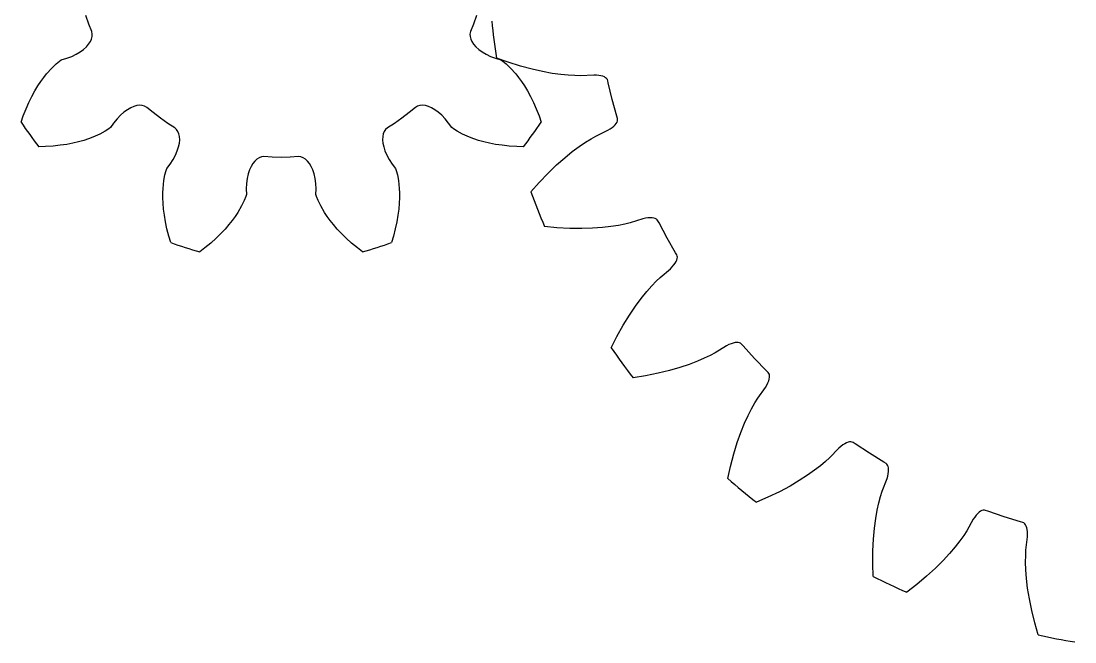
# Model space of a CAD drawing. Extents: x -9 to 46.5, y -20.2 to 20.2.
# Drawn here: x -7.53 to 22.99, y -19.99 to -2 of the extents above; entities that cross this region are included whole.
import ezdxf

# ---------------------------------------------------------------- set-up
doc = ezdxf.new("R2010")
doc.units = 0

msp = doc.modelspace()

# ---------------------------------------------------------------- linework, layer by layer
at = {"layer": 'layer0'}
for p, q in [((6.576, -3.195), (6.234, -3.072)), ((6.933, -3.307), (6.576, -3.195)), ((7.265, -3.397), (6.933, -3.307)), ((7.57, -3.466), (7.265, -3.397)), ((7.849, -3.516), (7.57, -3.466)), ((8.098, -3.551), (7.849, -3.516)), ((8.316, -3.571), (8.098, -3.551)), ((8.506, -3.582), (8.316, -3.571)), ((8.664, -3.584), (8.506, -3.582)), ((9.051, -3.564), (8.664, -3.584)), ((9.129, -3.567), (9.051, -3.564)), ((9.198, -3.574), (9.129, -3.567)), ((9.26, -3.586), (9.198, -3.574)), ((9.314, -3.602), (9.26, -3.586)), ((9.36, -3.621), (9.314, -3.602)), ((9.397, -3.643), (9.36, -3.621)), ((9.426, -3.669), (9.397, -3.643)), ((9.447, -3.697), (9.426, -3.669)), ((9.459, -3.728), (9.447, -3.697)), ((9.474, -3.795), (9.459, -3.728)), ((9.59, -4.277), (9.474, -3.795)), ((9.721, -4.756), (9.59, -4.277)), ((9.74, -4.823), (9.721, -4.756)), ((9.744, -4.855), (9.74, -4.823)), ((9.74, -4.89), (9.744, -4.855)), ((9.113, -5.332), (9.461, -5.162)), ((9.461, -5.162), (9.528, -5.122)), ((9.528, -5.122), (9.586, -5.082)), ((9.586, -5.082), (9.634, -5.042)), ((9.634, -5.042), (9.674, -5.003)), ((9.674, -5.003), (9.705, -4.964)), ((9.705, -4.964), (9.727, -4.926)), ((9.727, -4.926), (9.74, -4.89)), ((8.814, -5.51), (8.975, -5.41)), ((8.975, -5.41), (9.113, -5.332)), ((8.211, -5.962), (8.431, -5.783)), ((8.431, -5.783), (8.633, -5.634)), ((8.633, -5.634), (8.814, -5.51)), ((7.977, -6.169), (8.211, -5.962)), ((7.47, -6.678), (7.729, -6.408)), ((7.729, -6.408), (7.977, -6.169)), ((7.23, -6.95), (7.47, -6.678)), ((9.768, -7.919), (9.551, -7.953)), ((9.954, -7.882), (9.768, -7.919)), ((10.108, -7.844), (9.954, -7.882)), ((10.478, -7.73), (10.108, -7.844)), ((10.554, -7.713), (10.478, -7.73)), ((10.623, -7.703), (10.554, -7.713)), ((10.686, -7.698), (10.623, -7.703)), ((10.742, -7.7), (10.686, -7.698)), ((10.791, -7.707), (10.742, -7.7)), ((10.833, -7.72), (10.791, -7.707)), ((10.867, -7.738), (10.833, -7.72)), ((10.894, -7.76), (10.867, -7.738)), ((10.913, -7.786), (10.894, -7.76)), ((10.945, -7.848), (10.913, -7.786)), ((11.178, -8.286), (10.945, -7.848)), ((7.988, -7.988), (7.627, -7.954)), ((8.362, -8.008), (7.988, -7.988)), ((8.707, -8.012), (8.362, -8.008)), ((9.019, -8.002), (8.707, -8.012)), ((9.302, -7.982), (9.019, -8.002)), ((9.551, -7.953), (9.302, -7.982)), ((11.423, -8.717), (11.178, -8.286)), ((11.458, -8.777), (11.423, -8.717)), ((11.47, -8.807), (11.458, -8.777)), ((11.474, -8.842), (11.47, -8.807)), ((11.471, -8.881), (11.474, -8.842)), ((11.272, -9.175), (11.327, -9.12)), ((11.327, -9.12), (11.373, -9.067)), ((11.373, -9.067), (11.41, -9.016)), ((11.41, -9.016), (11.439, -8.968)), ((11.439, -8.968), (11.459, -8.923)), ((11.459, -8.923), (11.471, -8.881)), ((10.863, -9.536), (10.977, -9.426)), ((10.977, -9.426), (11.272, -9.175)), ((10.587, -9.838), (10.732, -9.673)), ((10.732, -9.673), (10.863, -9.536)), ((10.261, -10.261), (10.429, -10.033)), ((10.429, -10.033), (10.587, -9.838)), ((10.085, -10.52), (10.261, -10.261)), ((9.904, -10.813), (10.085, -10.52)), ((9.721, -11.139), (9.904, -10.813)), ((9.556, -11.462), (9.721, -11.139)), ((12.896, -11.409), (12.566, -11.612)), ((12.965, -11.374), (12.896, -11.409)), ((13.03, -11.347), (12.965, -11.374)), ((13.089, -11.327), (13.03, -11.347)), ((13.144, -11.315), (13.089, -11.327)), ((13.193, -11.31), (13.144, -11.315)), ((13.237, -11.312), (13.193, -11.31)), ((13.275, -11.32), (13.237, -11.312)), ((13.306, -11.335), (13.275, -11.32)), ((13.332, -11.356), (13.306, -11.335)), ((13.377, -11.408), (13.332, -11.356)), ((13.712, -11.774), (13.377, -11.408)), ((12.053, -11.856), (11.819, -11.946)), ((12.255, -11.769), (12.053, -11.856)), ((12.426, -11.687), (12.255, -11.769)), ((12.566, -11.612), (12.426, -11.687)), ((14.056, -12.131), (13.712, -11.774)), ((10.915, -12.205), (10.548, -12.278)), ((11.25, -12.123), (10.915, -12.205)), ((11.55, -12.036), (11.25, -12.123)), ((11.819, -11.946), (11.55, -12.036)), ((14.105, -12.18), (14.056, -12.131)), ((14.125, -12.206), (14.105, -12.18)), ((14.138, -12.239), (14.125, -12.206)), ((10.548, -12.278), (10.19, -12.335)), ((14.064, -12.545), (14.095, -12.482)), ((14.095, -12.482), (14.119, -12.423)), ((14.119, -12.423), (14.134, -12.37)), ((14.134, -12.37), (14.143, -12.321)), ((14.144, -12.277), (14.138, -12.239)), ((14.143, -12.321), (14.144, -12.277)), ((13.801, -12.928), (14.025, -12.612)), ((14.025, -12.612), (14.064, -12.545)), ((13.625, -13.229), (13.718, -13.063)), ((13.718, -13.063), (13.801, -12.928)), ((13.422, -13.652), (13.526, -13.424)), ((13.526, -13.424), (13.625, -13.229)), ((13.315, -13.915), (13.422, -13.652)), ((13.209, -14.209), (13.315, -13.915)), ((13.107, -14.538), (13.209, -14.209)), ((16.211, -14.321), (16.153, -14.372)), ((16.267, -14.278), (16.211, -14.321)), ((16.32, -14.244), (16.267, -14.278)), ((16.37, -14.219), (16.32, -14.244)), ((16.416, -14.202), (16.37, -14.219)), ((16.459, -14.192), (16.416, -14.202)), ((16.498, -14.191), (16.459, -14.192)), ((16.532, -14.198), (16.498, -14.191)), ((16.562, -14.212), (16.532, -14.198)), ((16.619, -14.251), (16.562, -14.212)), ((17.034, -14.522), (16.619, -14.251)), ((13.01, -14.9), (13.107, -14.538)), ((16.153, -14.372), (15.883, -14.651)), ((17.456, -14.782), (17.034, -14.522)), ((12.931, -15.253), (13.01, -14.9)), ((15.621, -14.88), (15.448, -15.014)), ((15.767, -14.758), (15.621, -14.88)), ((15.883, -14.651), (15.767, -14.758)), ((17.516, -14.817), (17.456, -14.782)), ((17.541, -14.838), (17.516, -14.817)), ((17.562, -14.866), (17.541, -14.838)), ((17.577, -14.902), (17.562, -14.866)), ((17.587, -14.945), (17.577, -14.902)), ((17.591, -14.994), (17.587, -14.945)), ((15.243, -15.159), (15.006, -15.313)), ((15.448, -15.014), (15.243, -15.159)), ((17.407, -15.618), (17.545, -15.256)), ((17.545, -15.256), (17.567, -15.181)), ((17.567, -15.181), (17.581, -15.113)), ((17.581, -15.113), (17.589, -15.05)), ((17.589, -15.05), (17.591, -14.994)), ((14.736, -15.472), (14.432, -15.635)), ((15.006, -15.313), (14.736, -15.472)), ((14.095, -15.797), (13.763, -15.941)), ((14.432, -15.635), (14.095, -15.797)), ((17.311, -15.953), (17.36, -15.769)), ((17.36, -15.769), (17.407, -15.618)), ((17.22, -16.414), (17.264, -16.167)), ((17.264, -16.167), (17.311, -15.953)), ((20.333, -16.171), (20.296, -16.181)), ((20.368, -16.168), (20.333, -16.171)), ((20.4, -16.175), (20.368, -16.168)), ((17.182, -16.694), (17.22, -16.414)), ((20.044, -16.431), (19.853, -16.769)), ((20.088, -16.367), (20.044, -16.431)), ((20.131, -16.312), (20.088, -16.367)), ((20.174, -16.266), (20.131, -16.312)), ((20.216, -16.229), (20.174, -16.266)), ((20.257, -16.201), (20.216, -16.229)), ((20.296, -16.181), (20.257, -16.201)), ((20.465, -16.198), (20.4, -16.175)), ((20.935, -16.358), (20.465, -16.198)), ((21.409, -16.505), (20.935, -16.358)), ((17.153, -17.006), (17.182, -16.694)), ((19.853, -16.769), (19.766, -16.901)), ((21.475, -16.524), (21.409, -16.505)), ((21.505, -16.538), (21.475, -16.524)), ((21.532, -16.56), (21.505, -16.538)), ((21.556, -16.591), (21.532, -16.56)), ((21.576, -16.629), (21.556, -16.591)), ((21.592, -16.676), (21.576, -16.629)), ((21.604, -16.731), (21.592, -16.676)), ((21.612, -16.794), (21.604, -16.731)), ((17.135, -17.35), (17.153, -17.006)), ((19.656, -17.056), (19.521, -17.229)), ((19.766, -16.901), (19.656, -17.056)), ((21.569, -17.326), (21.613, -16.941)), ((21.615, -16.864), (21.612, -16.794)), ((21.613, -16.941), (21.615, -16.864)), ((17.132, -17.724), (17.135, -17.35)), ((19.521, -17.229), (19.359, -17.42)), ((21.561, -17.484), (21.569, -17.326)), ((19.167, -17.629), (18.946, -17.85)), ((19.359, -17.42), (19.167, -17.629)), ((21.56, -17.674), (21.561, -17.484)), ((21.567, -17.894), (21.56, -17.674)), ((17.143, -18.086), (17.132, -17.724)), ((18.946, -17.85), (18.692, -18.082)), ((21.585, -18.144), (21.567, -17.894)), ((18.692, -18.082), (18.406, -18.324)), ((21.618, -18.425), (21.585, -18.144)), ((18.406, -18.324), (18.119, -18.546)), ((21.668, -18.734), (21.618, -18.425)), ((21.736, -19.072), (21.668, -18.734)), ((21.826, -19.435), (21.736, -19.072)), ((21.927, -19.783), (21.826, -19.435))]:
    msp.add_line(p, q, dxfattribs=at)
for start, end in [(185.6729, 188.7271), (200.0729, 203.1271), (214.4729, 217.5271), (228.8729, 231.9271), (243.2729, 246.3271), (257.6729, 260.7271)]:
    msp.add_arc((26.25, 0), 20.25, start, end, dxfattribs=at)
at = {"layer": 'layer1'}
for p, q in [((-5.572, -2.087), (-5.659, -1.839)), ((-5.485, -2.308), (-5.572, -2.087)), ((5.572, -2.087), (5.485, -2.308)), ((5.659, -1.839), (5.572, -2.087)), ((-5.469, -2.38), (-5.485, -2.308)), ((-5.472, -2.449), (-5.469, -2.38)), ((5.485, -2.308), (5.469, -2.38)), ((5.469, -2.38), (5.472, -2.449)), ((-5.64, -2.748), (-5.574, -2.672)), ((-5.574, -2.672), (-5.524, -2.596)), ((-5.524, -2.596), (-5.49, -2.522)), ((-5.49, -2.522), (-5.472, -2.449)), ((5.472, -2.449), (5.49, -2.522)), ((5.49, -2.522), (5.524, -2.596)), ((5.524, -2.596), (5.574, -2.672)), ((5.574, -2.672), (5.64, -2.748)), ((-6.211, -3.081), (-6.065, -3.025)), ((-6.065, -3.025), (-5.935, -2.962)), ((-5.935, -2.962), (-5.82, -2.894)), ((-5.82, -2.894), (-5.722, -2.822)), ((-5.722, -2.822), (-5.64, -2.748)), ((5.64, -2.748), (5.722, -2.822)), ((5.722, -2.822), (5.82, -2.894)), ((5.82, -2.894), (5.935, -2.962)), ((5.935, -2.962), (6.065, -3.025)), ((6.065, -3.025), (6.211, -3.081)), ((-6.642, -3.362), (-6.515, -3.242)), ((-6.515, -3.242), (-6.416, -3.163)), ((-6.416, -3.163), (-6.366, -3.129)), ((-6.366, -3.129), (-6.211, -3.081)), ((6.211, -3.081), (6.366, -3.129)), ((6.366, -3.129), (6.416, -3.163)), ((6.416, -3.163), (6.515, -3.242)), ((6.515, -3.242), (6.642, -3.362)), ((-6.959, -3.751), (-6.874, -3.633)), ((-6.874, -3.633), (-6.792, -3.53)), ((-6.792, -3.53), (-6.642, -3.362)), ((6.642, -3.362), (6.792, -3.53)), ((6.792, -3.53), (6.874, -3.633)), ((6.874, -3.633), (6.959, -3.751)), ((-7.132, -4.024), (-7.045, -3.88)), ((-7.045, -3.88), (-6.959, -3.751)), ((6.959, -3.751), (7.045, -3.88)), ((7.045, -3.88), (7.132, -4.024)), ((-7.305, -4.357), (-7.219, -4.183)), ((-7.219, -4.183), (-7.132, -4.024)), ((7.132, -4.024), (7.219, -4.183)), ((7.219, -4.183), (7.305, -4.357)), ((-7.468, -4.747), (-7.388, -4.545)), ((-7.388, -4.545), (-7.305, -4.357)), ((-4.452, -4.57), (-4.551, -4.641)), ((-4.356, -4.514), (-4.452, -4.57)), ((-4.264, -4.475), (-4.356, -4.514)), ((-4.176, -4.451), (-4.264, -4.475)), ((-4.095, -4.442), (-4.176, -4.451)), ((-4.02, -4.447), (-4.095, -4.442)), ((-3.953, -4.466), (-4.02, -4.447)), ((-3.889, -4.503), (-3.953, -4.466)), ((-3.707, -4.654), (-3.889, -4.503)), ((3.889, -4.503), (3.707, -4.654)), ((3.953, -4.466), (3.889, -4.503)), ((4.02, -4.447), (3.953, -4.466)), ((4.095, -4.442), (4.02, -4.447)), ((4.176, -4.451), (4.095, -4.442)), ((4.264, -4.475), (4.176, -4.451)), ((4.356, -4.514), (4.264, -4.475)), ((4.452, -4.57), (4.356, -4.514)), ((4.551, -4.641), (4.452, -4.57)), ((7.305, -4.357), (7.388, -4.545)), ((7.388, -4.545), (7.468, -4.747)), ((-7.531, -4.927), (-7.468, -4.747)), ((-4.751, -4.833), (-4.85, -4.955)), ((-4.651, -4.729), (-4.751, -4.833)), ((-4.551, -4.641), (-4.651, -4.729)), ((-3.497, -4.814), (-3.707, -4.654)), ((-3.281, -4.964), (-3.497, -4.814)), ((3.497, -4.814), (3.281, -4.964)), ((3.707, -4.654), (3.497, -4.814)), ((4.651, -4.729), (4.551, -4.641)), ((4.751, -4.833), (4.651, -4.729)), ((4.85, -4.955), (4.751, -4.833)), ((7.468, -4.747), (7.531, -4.927)), ((-4.991, -5.124), (-5.097, -5.194)), ((-4.943, -5.087), (-4.991, -5.124)), ((-4.85, -4.955), (-4.943, -5.087)), ((-3.081, -5.091), (-3.281, -4.964)), ((-3.026, -5.14), (-3.081, -5.091)), ((-2.987, -5.197), (-3.026, -5.14)), ((3.026, -5.14), (2.987, -5.197)), ((3.081, -5.091), (3.026, -5.14)), ((3.281, -4.964), (3.081, -5.091)), ((4.943, -5.087), (4.85, -4.955)), ((4.991, -5.124), (4.943, -5.087)), ((5.097, -5.194), (4.991, -5.124)), ((-5.717, -5.459), (-5.867, -5.501)), ((-5.58, -5.415), (-5.717, -5.459)), ((-5.456, -5.369), (-5.58, -5.415)), ((-5.25, -5.278), (-5.456, -5.369)), ((-5.097, -5.194), (-5.25, -5.278)), ((-2.959, -5.267), (-2.987, -5.197)), ((-2.943, -5.347), (-2.959, -5.267)), ((-2.947, -5.538), (-2.938, -5.438)), ((-2.938, -5.438), (-2.943, -5.347)), ((2.943, -5.347), (2.938, -5.438)), ((2.938, -5.438), (2.947, -5.538)), ((2.959, -5.267), (2.943, -5.347)), ((2.987, -5.197), (2.959, -5.267)), ((5.25, -5.278), (5.097, -5.194)), ((5.456, -5.369), (5.25, -5.278)), ((5.58, -5.415), (5.456, -5.369)), ((5.717, -5.459), (5.58, -5.415)), ((5.867, -5.501), (5.717, -5.459)), ((-6.823, -5.636), (-7.014, -5.64)), ((-6.605, -5.622), (-6.823, -5.636)), ((-6.401, -5.601), (-6.605, -5.622)), ((-6.209, -5.573), (-6.401, -5.601)), ((-6.031, -5.539), (-6.209, -5.573)), ((-5.867, -5.501), (-6.031, -5.539)), ((-3.06, -5.885), (-3.007, -5.762)), ((-3.007, -5.762), (-2.97, -5.646)), ((-2.97, -5.646), (-2.947, -5.538)), ((2.947, -5.538), (2.97, -5.646)), ((2.97, -5.646), (3.007, -5.762)), ((3.007, -5.762), (3.06, -5.885)), ((6.031, -5.539), (5.867, -5.501)), ((6.209, -5.573), (6.031, -5.539)), ((6.401, -5.601), (6.209, -5.573)), ((6.605, -5.622), (6.401, -5.601)), ((6.823, -5.636), (6.605, -5.622)), ((7.014, -5.64), (6.823, -5.636)), ((-3.214, -6.144), (-3.129, -6.012)), ((-3.129, -6.012), (-3.06, -5.885)), ((-0.762, -6.056), (-0.819, -6.127)), ((-0.702, -6), (-0.762, -6.056)), ((-0.638, -5.961), (-0.702, -6)), ((-0.573, -5.937), (-0.638, -5.961)), ((-0.5, -5.929), (-0.573, -5.937)), ((-0.264, -5.944), (-0.5, -5.929)), ((0, -5.95), (-0.264, -5.944)), ((0.264, -5.944), (0, -5.95)), ((0.5, -5.929), (0.264, -5.944)), ((0.573, -5.937), (0.5, -5.929)), ((0.638, -5.961), (0.573, -5.937)), ((0.702, -6), (0.638, -5.961)), ((0.762, -6.056), (0.702, -6)), ((0.819, -6.127), (0.762, -6.056)), ((3.06, -5.885), (3.129, -6.012)), ((3.129, -6.012), (3.214, -6.144)), ((-3.365, -6.452), (-3.331, -6.33)), ((-3.331, -6.33), (-3.311, -6.273)), ((-3.311, -6.273), (-3.214, -6.144)), ((-0.916, -6.314), (-0.954, -6.43)), ((-0.871, -6.213), (-0.916, -6.314)), ((-0.819, -6.127), (-0.871, -6.213)), ((0.871, -6.213), (0.819, -6.127)), ((0.916, -6.314), (0.871, -6.213)), ((0.954, -6.43), (0.916, -6.314)), ((3.214, -6.144), (3.311, -6.273)), ((3.311, -6.273), (3.331, -6.33)), ((3.331, -6.33), (3.365, -6.452)), ((-3.42, -6.848), (-3.397, -6.624)), ((-3.397, -6.624), (-3.365, -6.452)), ((-1.003, -6.703), (-1.011, -6.859)), ((-0.983, -6.559), (-1.003, -6.703)), ((-0.954, -6.43), (-0.983, -6.559)), ((0.983, -6.559), (0.954, -6.43)), ((1.003, -6.703), (0.983, -6.559)), ((1.011, -6.859), (1.003, -6.703)), ((3.365, -6.452), (3.397, -6.624)), ((3.397, -6.624), (3.42, -6.848)), ((-3.426, -6.98), (-3.42, -6.848)), ((-3.425, -7.125), (-3.426, -6.98)), ((-1.011, -6.859), (-1.008, -7.021)), ((1.008, -7.021), (1.011, -6.859)), ((3.42, -6.848), (3.426, -6.98)), ((3.426, -6.98), (3.425, -7.125)), ((-3.419, -7.28), (-3.425, -7.125)), ((-3.404, -7.447), (-3.419, -7.28)), ((-1.07, -7.198), (-1.145, -7.356)), ((-1.026, -7.079), (-1.07, -7.198)), ((-1.008, -7.021), (-1.026, -7.079)), ((1.026, -7.079), (1.008, -7.021)), ((1.07, -7.198), (1.026, -7.079)), ((1.145, -7.356), (1.07, -7.198)), ((3.419, -7.28), (3.404, -7.447)), ((3.425, -7.125), (3.419, -7.28)), ((-3.381, -7.627), (-3.404, -7.447)), ((-3.349, -7.818), (-3.381, -7.627)), ((-1.258, -7.55), (-1.331, -7.66)), ((-1.145, -7.356), (-1.258, -7.55)), ((1.258, -7.55), (1.145, -7.356)), ((1.331, -7.66), (1.258, -7.55)), ((3.381, -7.627), (3.349, -7.818)), ((3.404, -7.447), (3.381, -7.627)), ((-3.306, -8.019), (-3.349, -7.818)), ((-1.513, -7.899), (-1.623, -8.026)), ((-1.417, -7.777), (-1.513, -7.899)), ((-1.331, -7.66), (-1.417, -7.777)), ((1.417, -7.777), (1.331, -7.66)), ((1.513, -7.899), (1.417, -7.777)), ((1.623, -8.026), (1.513, -7.899)), ((3.349, -7.818), (3.306, -8.019)), ((-3.252, -8.231), (-3.306, -8.019)), ((-3.197, -8.413), (-3.252, -8.231)), ((-1.748, -8.158), (-1.886, -8.294)), ((-1.623, -8.026), (-1.748, -8.158)), ((1.748, -8.158), (1.623, -8.026)), ((1.886, -8.294), (1.748, -8.158)), ((3.252, -8.231), (3.197, -8.413)), ((3.306, -8.019), (3.252, -8.231)), ((-2.039, -8.431), (-2.207, -8.57)), ((-1.886, -8.294), (-2.039, -8.431)), ((2.039, -8.431), (1.886, -8.294)), ((2.207, -8.57), (2.039, -8.431)), ((-2.207, -8.57), (-2.359, -8.685)), ((2.359, -8.685), (2.207, -8.57))]:
    msp.add_line(p, q, dxfattribs=at)
for start, end in [(213.1954, 218.8046), (321.1954, 326.8046), (249.1954, 254.8046), (285.1954, 290.8046)]:
    msp.add_arc((0, 0), 9, start, end, dxfattribs=at)
at = {"layer": 'layer2'}
for p, q in [((6.576, -3.195), (6.234, -3.072)), ((6.933, -3.307), (6.576, -3.195)), ((7.265, -3.397), (6.933, -3.307)), ((7.57, -3.466), (7.265, -3.397)), ((7.849, -3.516), (7.57, -3.466)), ((8.098, -3.551), (7.849, -3.516)), ((8.316, -3.571), (8.098, -3.551)), ((8.506, -3.582), (8.316, -3.571)), ((8.664, -3.584), (8.506, -3.582)), ((9.051, -3.564), (8.664, -3.584)), ((9.129, -3.567), (9.051, -3.564)), ((9.198, -3.574), (9.129, -3.567)), ((9.26, -3.586), (9.198, -3.574)), ((9.314, -3.602), (9.26, -3.586)), ((9.36, -3.621), (9.314, -3.602)), ((9.397, -3.643), (9.36, -3.621)), ((9.426, -3.669), (9.397, -3.643)), ((9.447, -3.697), (9.426, -3.669)), ((9.459, -3.728), (9.447, -3.697)), ((9.474, -3.795), (9.459, -3.728)), ((9.59, -4.277), (9.474, -3.795)), ((9.721, -4.756), (9.59, -4.277)), ((9.74, -4.823), (9.721, -4.756)), ((9.744, -4.855), (9.74, -4.823)), ((9.74, -4.89), (9.744, -4.855)), ((9.113, -5.332), (9.461, -5.162)), ((9.461, -5.162), (9.528, -5.122)), ((9.528, -5.122), (9.586, -5.082)), ((9.586, -5.082), (9.634, -5.042)), ((9.634, -5.042), (9.674, -5.003)), ((9.674, -5.003), (9.705, -4.964)), ((9.705, -4.964), (9.727, -4.926)), ((9.727, -4.926), (9.74, -4.89)), ((8.814, -5.51), (8.975, -5.41)), ((8.975, -5.41), (9.113, -5.332)), ((8.211, -5.962), (8.431, -5.783)), ((8.431, -5.783), (8.633, -5.634)), ((8.633, -5.634), (8.814, -5.51)), ((7.977, -6.169), (8.211, -5.962)), ((7.47, -6.678), (7.729, -6.408)), ((7.729, -6.408), (7.977, -6.169)), ((7.23, -6.95), (7.47, -6.678)), ((9.768, -7.919), (9.551, -7.953)), ((9.954, -7.882), (9.768, -7.919)), ((10.108, -7.844), (9.954, -7.882)), ((10.478, -7.73), (10.108, -7.844)), ((10.554, -7.713), (10.478, -7.73)), ((10.623, -7.703), (10.554, -7.713)), ((10.686, -7.698), (10.623, -7.703)), ((10.742, -7.7), (10.686, -7.698)), ((10.791, -7.707), (10.742, -7.7)), ((10.833, -7.72), (10.791, -7.707)), ((10.867, -7.738), (10.833, -7.72)), ((10.894, -7.76), (10.867, -7.738)), ((10.913, -7.786), (10.894, -7.76)), ((10.945, -7.848), (10.913, -7.786)), ((11.178, -8.286), (10.945, -7.848)), ((7.988, -7.988), (7.627, -7.954)), ((8.362, -8.008), (7.988, -7.988)), ((8.707, -8.012), (8.362, -8.008)), ((9.019, -8.002), (8.707, -8.012)), ((9.302, -7.982), (9.019, -8.002)), ((9.551, -7.953), (9.302, -7.982)), ((11.423, -8.717), (11.178, -8.286)), ((11.458, -8.777), (11.423, -8.717)), ((11.47, -8.807), (11.458, -8.777)), ((11.474, -8.842), (11.47, -8.807)), ((11.471, -8.881), (11.474, -8.842)), ((11.272, -9.175), (11.327, -9.12)), ((11.327, -9.12), (11.373, -9.067)), ((11.373, -9.067), (11.41, -9.016)), ((11.41, -9.016), (11.439, -8.968)), ((11.439, -8.968), (11.459, -8.923)), ((11.459, -8.923), (11.471, -8.881)), ((10.863, -9.536), (10.977, -9.426)), ((10.977, -9.426), (11.272, -9.175)), ((10.587, -9.838), (10.732, -9.673)), ((10.732, -9.673), (10.863, -9.536)), ((10.261, -10.261), (10.429, -10.033)), ((10.429, -10.033), (10.587, -9.838)), ((10.085, -10.52), (10.261, -10.261)), ((9.904, -10.813), (10.085, -10.52)), ((9.721, -11.139), (9.904, -10.813)), ((9.556, -11.462), (9.721, -11.139)), ((12.896, -11.409), (12.566, -11.612)), ((12.965, -11.374), (12.896, -11.409)), ((13.03, -11.347), (12.965, -11.374)), ((13.089, -11.327), (13.03, -11.347)), ((13.144, -11.315), (13.089, -11.327)), ((13.193, -11.31), (13.144, -11.315)), ((13.237, -11.312), (13.193, -11.31)), ((13.275, -11.32), (13.237, -11.312)), ((13.306, -11.335), (13.275, -11.32)), ((13.332, -11.356), (13.306, -11.335)), ((13.377, -11.408), (13.332, -11.356)), ((13.712, -11.774), (13.377, -11.408)), ((12.053, -11.856), (11.819, -11.946)), ((12.255, -11.769), (12.053, -11.856)), ((12.426, -11.687), (12.255, -11.769)), ((12.566, -11.612), (12.426, -11.687)), ((14.056, -12.131), (13.712, -11.774)), ((10.915, -12.205), (10.548, -12.278)), ((11.25, -12.123), (10.915, -12.205)), ((11.55, -12.036), (11.25, -12.123)), ((11.819, -11.946), (11.55, -12.036)), ((14.105, -12.18), (14.056, -12.131)), ((14.125, -12.206), (14.105, -12.18)), ((14.138, -12.239), (14.125, -12.206)), ((10.548, -12.278), (10.19, -12.335)), ((14.064, -12.545), (14.095, -12.482)), ((14.095, -12.482), (14.119, -12.423)), ((14.119, -12.423), (14.134, -12.37)), ((14.134, -12.37), (14.143, -12.321)), ((14.144, -12.277), (14.138, -12.239)), ((14.143, -12.321), (14.144, -12.277)), ((13.801, -12.928), (14.025, -12.612)), ((14.025, -12.612), (14.064, -12.545)), ((13.625, -13.229), (13.718, -13.063)), ((13.718, -13.063), (13.801, -12.928)), ((13.422, -13.652), (13.526, -13.424)), ((13.526, -13.424), (13.625, -13.229)), ((13.315, -13.915), (13.422, -13.652)), ((13.209, -14.209), (13.315, -13.915)), ((13.107, -14.538), (13.209, -14.209)), ((16.211, -14.321), (16.153, -14.372)), ((16.267, -14.278), (16.211, -14.321)), ((16.32, -14.244), (16.267, -14.278)), ((16.37, -14.219), (16.32, -14.244)), ((16.416, -14.202), (16.37, -14.219)), ((16.459, -14.192), (16.416, -14.202)), ((16.498, -14.191), (16.459, -14.192)), ((16.532, -14.198), (16.498, -14.191)), ((16.562, -14.212), (16.532, -14.198)), ((16.619, -14.251), (16.562, -14.212)), ((17.034, -14.522), (16.619, -14.251)), ((13.01, -14.9), (13.107, -14.538)), ((16.153, -14.372), (15.883, -14.651)), ((17.456, -14.782), (17.034, -14.522)), ((12.931, -15.253), (13.01, -14.9)), ((15.621, -14.88), (15.448, -15.014)), ((15.767, -14.758), (15.621, -14.88)), ((15.883, -14.651), (15.767, -14.758)), ((17.516, -14.817), (17.456, -14.782)), ((17.541, -14.838), (17.516, -14.817)), ((17.562, -14.866), (17.541, -14.838)), ((17.577, -14.902), (17.562, -14.866)), ((17.587, -14.945), (17.577, -14.902)), ((17.591, -14.994), (17.587, -14.945)), ((15.243, -15.159), (15.006, -15.313)), ((15.448, -15.014), (15.243, -15.159)), ((17.407, -15.618), (17.545, -15.256)), ((17.545, -15.256), (17.567, -15.181)), ((17.567, -15.181), (17.581, -15.113)), ((17.581, -15.113), (17.589, -15.05)), ((17.589, -15.05), (17.591, -14.994)), ((14.736, -15.472), (14.432, -15.635)), ((15.006, -15.313), (14.736, -15.472)), ((14.095, -15.797), (13.763, -15.941)), ((14.432, -15.635), (14.095, -15.797)), ((17.311, -15.953), (17.36, -15.769)), ((17.36, -15.769), (17.407, -15.618)), ((17.22, -16.414), (17.264, -16.167)), ((17.264, -16.167), (17.311, -15.953)), ((20.333, -16.171), (20.296, -16.181)), ((20.368, -16.168), (20.333, -16.171)), ((20.4, -16.175), (20.368, -16.168)), ((17.182, -16.694), (17.22, -16.414)), ((20.044, -16.431), (19.853, -16.769)), ((20.088, -16.367), (20.044, -16.431)), ((20.131, -16.312), (20.088, -16.367)), ((20.174, -16.266), (20.131, -16.312)), ((20.216, -16.229), (20.174, -16.266)), ((20.257, -16.201), (20.216, -16.229)), ((20.296, -16.181), (20.257, -16.201)), ((20.465, -16.198), (20.4, -16.175)), ((20.935, -16.358), (20.465, -16.198)), ((21.409, -16.505), (20.935, -16.358)), ((17.153, -17.006), (17.182, -16.694)), ((19.853, -16.769), (19.766, -16.901)), ((21.475, -16.524), (21.409, -16.505)), ((21.505, -16.538), (21.475, -16.524)), ((21.532, -16.56), (21.505, -16.538)), ((21.556, -16.591), (21.532, -16.56)), ((21.576, -16.629), (21.556, -16.591)), ((21.592, -16.676), (21.576, -16.629)), ((21.604, -16.731), (21.592, -16.676)), ((21.612, -16.794), (21.604, -16.731)), ((17.135, -17.35), (17.153, -17.006)), ((19.656, -17.056), (19.521, -17.229)), ((19.766, -16.901), (19.656, -17.056)), ((21.569, -17.326), (21.613, -16.941)), ((21.615, -16.864), (21.612, -16.794)), ((21.613, -16.941), (21.615, -16.864)), ((17.132, -17.724), (17.135, -17.35)), ((19.521, -17.229), (19.359, -17.42)), ((21.561, -17.484), (21.569, -17.326)), ((19.167, -17.629), (18.946, -17.85)), ((19.359, -17.42), (19.167, -17.629)), ((21.56, -17.674), (21.561, -17.484)), ((21.567, -17.894), (21.56, -17.674)), ((17.143, -18.086), (17.132, -17.724)), ((18.946, -17.85), (18.692, -18.082)), ((21.585, -18.144), (21.567, -17.894)), ((18.692, -18.082), (18.406, -18.324)), ((21.618, -18.425), (21.585, -18.144)), ((18.406, -18.324), (18.119, -18.546)), ((21.668, -18.734), (21.618, -18.425)), ((21.736, -19.072), (21.668, -18.734)), ((21.826, -19.435), (21.736, -19.072)), ((21.927, -19.783), (21.826, -19.435))]:
    msp.add_line(p, q, dxfattribs=at)
for start, end in [(185.6729, 188.7271), (200.0729, 203.1271), (214.4729, 217.5271), (228.8729, 231.9271), (243.2729, 246.3271), (257.6729, 260.7271)]:
    msp.add_arc((26.25, 0), 20.25, start, end, dxfattribs=at)
at = {"layer": 'layer3'}
for p, q in [((-5.572, -2.087), (-5.659, -1.839)), ((-5.485, -2.308), (-5.572, -2.087)), ((5.572, -2.087), (5.485, -2.308)), ((5.659, -1.839), (5.572, -2.087)), ((-5.469, -2.38), (-5.485, -2.308)), ((-5.472, -2.449), (-5.469, -2.38)), ((5.485, -2.308), (5.469, -2.38)), ((5.469, -2.38), (5.472, -2.449)), ((-5.64, -2.748), (-5.574, -2.672)), ((-5.574, -2.672), (-5.524, -2.596)), ((-5.524, -2.596), (-5.49, -2.522)), ((-5.49, -2.522), (-5.472, -2.449)), ((5.472, -2.449), (5.49, -2.522)), ((5.49, -2.522), (5.524, -2.596)), ((5.524, -2.596), (5.574, -2.672)), ((5.574, -2.672), (5.64, -2.748)), ((-6.211, -3.081), (-6.065, -3.025)), ((-6.065, -3.025), (-5.935, -2.962)), ((-5.935, -2.962), (-5.82, -2.894)), ((-5.82, -2.894), (-5.722, -2.822)), ((-5.722, -2.822), (-5.64, -2.748)), ((5.64, -2.748), (5.722, -2.822)), ((5.722, -2.822), (5.82, -2.894)), ((5.82, -2.894), (5.935, -2.962)), ((5.935, -2.962), (6.065, -3.025)), ((6.065, -3.025), (6.211, -3.081)), ((-6.642, -3.362), (-6.515, -3.242)), ((-6.515, -3.242), (-6.416, -3.163)), ((-6.416, -3.163), (-6.366, -3.129)), ((-6.366, -3.129), (-6.211, -3.081)), ((6.211, -3.081), (6.366, -3.129)), ((6.366, -3.129), (6.416, -3.163)), ((6.416, -3.163), (6.515, -3.242)), ((6.515, -3.242), (6.642, -3.362)), ((-6.959, -3.751), (-6.874, -3.633)), ((-6.874, -3.633), (-6.792, -3.53)), ((-6.792, -3.53), (-6.642, -3.362)), ((6.642, -3.362), (6.792, -3.53)), ((6.792, -3.53), (6.874, -3.633)), ((6.874, -3.633), (6.959, -3.751)), ((-7.132, -4.024), (-7.045, -3.88)), ((-7.045, -3.88), (-6.959, -3.751)), ((6.959, -3.751), (7.045, -3.88)), ((7.045, -3.88), (7.132, -4.024)), ((-7.305, -4.357), (-7.219, -4.183)), ((-7.219, -4.183), (-7.132, -4.024)), ((7.132, -4.024), (7.219, -4.183)), ((7.219, -4.183), (7.305, -4.357)), ((-7.468, -4.747), (-7.388, -4.545)), ((-7.388, -4.545), (-7.305, -4.357)), ((-4.452, -4.57), (-4.551, -4.641)), ((-4.356, -4.514), (-4.452, -4.57)), ((-4.264, -4.475), (-4.356, -4.514)), ((-4.176, -4.451), (-4.264, -4.475)), ((-4.095, -4.442), (-4.176, -4.451)), ((-4.02, -4.447), (-4.095, -4.442)), ((-3.953, -4.466), (-4.02, -4.447)), ((-3.889, -4.503), (-3.953, -4.466)), ((-3.707, -4.654), (-3.889, -4.503)), ((3.889, -4.503), (3.707, -4.654)), ((3.953, -4.466), (3.889, -4.503)), ((4.02, -4.447), (3.953, -4.466)), ((4.095, -4.442), (4.02, -4.447)), ((4.176, -4.451), (4.095, -4.442)), ((4.264, -4.475), (4.176, -4.451)), ((4.356, -4.514), (4.264, -4.475)), ((4.452, -4.57), (4.356, -4.514)), ((4.551, -4.641), (4.452, -4.57)), ((7.305, -4.357), (7.388, -4.545)), ((7.388, -4.545), (7.468, -4.747)), ((-7.531, -4.927), (-7.468, -4.747)), ((-4.751, -4.833), (-4.85, -4.955)), ((-4.651, -4.729), (-4.751, -4.833)), ((-4.551, -4.641), (-4.651, -4.729)), ((-3.497, -4.814), (-3.707, -4.654)), ((-3.281, -4.964), (-3.497, -4.814)), ((3.497, -4.814), (3.281, -4.964)), ((3.707, -4.654), (3.497, -4.814)), ((4.651, -4.729), (4.551, -4.641)), ((4.751, -4.833), (4.651, -4.729)), ((4.85, -4.955), (4.751, -4.833)), ((7.468, -4.747), (7.531, -4.927)), ((-4.991, -5.124), (-5.097, -5.194)), ((-4.943, -5.087), (-4.991, -5.124)), ((-4.85, -4.955), (-4.943, -5.087)), ((-3.081, -5.091), (-3.281, -4.964)), ((-3.026, -5.14), (-3.081, -5.091)), ((-2.987, -5.197), (-3.026, -5.14)), ((3.026, -5.14), (2.987, -5.197)), ((3.081, -5.091), (3.026, -5.14)), ((3.281, -4.964), (3.081, -5.091)), ((4.943, -5.087), (4.85, -4.955)), ((4.991, -5.124), (4.943, -5.087)), ((5.097, -5.194), (4.991, -5.124)), ((-5.717, -5.459), (-5.867, -5.501)), ((-5.58, -5.415), (-5.717, -5.459)), ((-5.456, -5.369), (-5.58, -5.415)), ((-5.25, -5.278), (-5.456, -5.369)), ((-5.097, -5.194), (-5.25, -5.278)), ((-2.959, -5.267), (-2.987, -5.197)), ((-2.943, -5.347), (-2.959, -5.267)), ((-2.947, -5.538), (-2.938, -5.438)), ((-2.938, -5.438), (-2.943, -5.347)), ((2.943, -5.347), (2.938, -5.438)), ((2.938, -5.438), (2.947, -5.538)), ((2.959, -5.267), (2.943, -5.347)), ((2.987, -5.197), (2.959, -5.267)), ((5.25, -5.278), (5.097, -5.194)), ((5.456, -5.369), (5.25, -5.278)), ((5.58, -5.415), (5.456, -5.369)), ((5.717, -5.459), (5.58, -5.415)), ((5.867, -5.501), (5.717, -5.459)), ((-6.823, -5.636), (-7.014, -5.64)), ((-6.605, -5.622), (-6.823, -5.636)), ((-6.401, -5.601), (-6.605, -5.622)), ((-6.209, -5.573), (-6.401, -5.601)), ((-6.031, -5.539), (-6.209, -5.573)), ((-5.867, -5.501), (-6.031, -5.539)), ((-3.06, -5.885), (-3.007, -5.762)), ((-3.007, -5.762), (-2.97, -5.646)), ((-2.97, -5.646), (-2.947, -5.538)), ((2.947, -5.538), (2.97, -5.646)), ((2.97, -5.646), (3.007, -5.762)), ((3.007, -5.762), (3.06, -5.885)), ((6.031, -5.539), (5.867, -5.501)), ((6.209, -5.573), (6.031, -5.539)), ((6.401, -5.601), (6.209, -5.573)), ((6.605, -5.622), (6.401, -5.601)), ((6.823, -5.636), (6.605, -5.622)), ((7.014, -5.64), (6.823, -5.636)), ((-3.214, -6.144), (-3.129, -6.012)), ((-3.129, -6.012), (-3.06, -5.885)), ((-0.762, -6.056), (-0.819, -6.127)), ((-0.702, -6), (-0.762, -6.056)), ((-0.638, -5.961), (-0.702, -6)), ((-0.573, -5.937), (-0.638, -5.961)), ((-0.5, -5.929), (-0.573, -5.937)), ((-0.264, -5.944), (-0.5, -5.929)), ((0, -5.95), (-0.264, -5.944)), ((0.264, -5.944), (0, -5.95)), ((0.5, -5.929), (0.264, -5.944)), ((0.573, -5.937), (0.5, -5.929)), ((0.638, -5.961), (0.573, -5.937)), ((0.702, -6), (0.638, -5.961)), ((0.762, -6.056), (0.702, -6)), ((0.819, -6.127), (0.762, -6.056)), ((3.06, -5.885), (3.129, -6.012)), ((3.129, -6.012), (3.214, -6.144)), ((-3.365, -6.452), (-3.331, -6.33)), ((-3.331, -6.33), (-3.311, -6.273)), ((-3.311, -6.273), (-3.214, -6.144)), ((-0.916, -6.314), (-0.954, -6.43)), ((-0.871, -6.213), (-0.916, -6.314)), ((-0.819, -6.127), (-0.871, -6.213)), ((0.871, -6.213), (0.819, -6.127)), ((0.916, -6.314), (0.871, -6.213)), ((0.954, -6.43), (0.916, -6.314)), ((3.214, -6.144), (3.311, -6.273)), ((3.311, -6.273), (3.331, -6.33)), ((3.331, -6.33), (3.365, -6.452)), ((-3.42, -6.848), (-3.397, -6.624)), ((-3.397, -6.624), (-3.365, -6.452)), ((-1.003, -6.703), (-1.011, -6.859)), ((-0.983, -6.559), (-1.003, -6.703)), ((-0.954, -6.43), (-0.983, -6.559)), ((0.983, -6.559), (0.954, -6.43)), ((1.003, -6.703), (0.983, -6.559)), ((1.011, -6.859), (1.003, -6.703)), ((3.365, -6.452), (3.397, -6.624)), ((3.397, -6.624), (3.42, -6.848)), ((-3.426, -6.98), (-3.42, -6.848)), ((-3.425, -7.125), (-3.426, -6.98)), ((-1.011, -6.859), (-1.008, -7.021)), ((1.008, -7.021), (1.011, -6.859)), ((3.42, -6.848), (3.426, -6.98)), ((3.426, -6.98), (3.425, -7.125)), ((-3.419, -7.28), (-3.425, -7.125)), ((-3.404, -7.447), (-3.419, -7.28)), ((-1.07, -7.198), (-1.145, -7.356)), ((-1.026, -7.079), (-1.07, -7.198)), ((-1.008, -7.021), (-1.026, -7.079)), ((1.026, -7.079), (1.008, -7.021)), ((1.07, -7.198), (1.026, -7.079)), ((1.145, -7.356), (1.07, -7.198)), ((3.419, -7.28), (3.404, -7.447)), ((3.425, -7.125), (3.419, -7.28)), ((-3.381, -7.627), (-3.404, -7.447)), ((-3.349, -7.818), (-3.381, -7.627)), ((-1.258, -7.55), (-1.331, -7.66)), ((-1.145, -7.356), (-1.258, -7.55)), ((1.258, -7.55), (1.145, -7.356)), ((1.331, -7.66), (1.258, -7.55)), ((3.381, -7.627), (3.349, -7.818)), ((3.404, -7.447), (3.381, -7.627)), ((-3.306, -8.019), (-3.349, -7.818)), ((-1.513, -7.899), (-1.623, -8.026)), ((-1.417, -7.777), (-1.513, -7.899)), ((-1.331, -7.66), (-1.417, -7.777)), ((1.417, -7.777), (1.331, -7.66)), ((1.513, -7.899), (1.417, -7.777)), ((1.623, -8.026), (1.513, -7.899)), ((3.349, -7.818), (3.306, -8.019)), ((-3.252, -8.231), (-3.306, -8.019)), ((-3.197, -8.413), (-3.252, -8.231)), ((-1.748, -8.158), (-1.886, -8.294)), ((-1.623, -8.026), (-1.748, -8.158)), ((1.748, -8.158), (1.623, -8.026)), ((1.886, -8.294), (1.748, -8.158)), ((3.252, -8.231), (3.197, -8.413)), ((3.306, -8.019), (3.252, -8.231)), ((-2.039, -8.431), (-2.207, -8.57)), ((-1.886, -8.294), (-2.039, -8.431)), ((2.039, -8.431), (1.886, -8.294)), ((2.207, -8.57), (2.039, -8.431)), ((-2.207, -8.57), (-2.359, -8.685)), ((2.359, -8.685), (2.207, -8.57))]:
    msp.add_line(p, q, dxfattribs=at)
for start, end in [(213.1954, 218.8046), (321.1954, 326.8046), (249.1954, 254.8046), (285.1954, 290.8046)]:
    msp.add_arc((0, 0), 9, start, end, dxfattribs=at)

doc.saveas('drawing.dxf')
